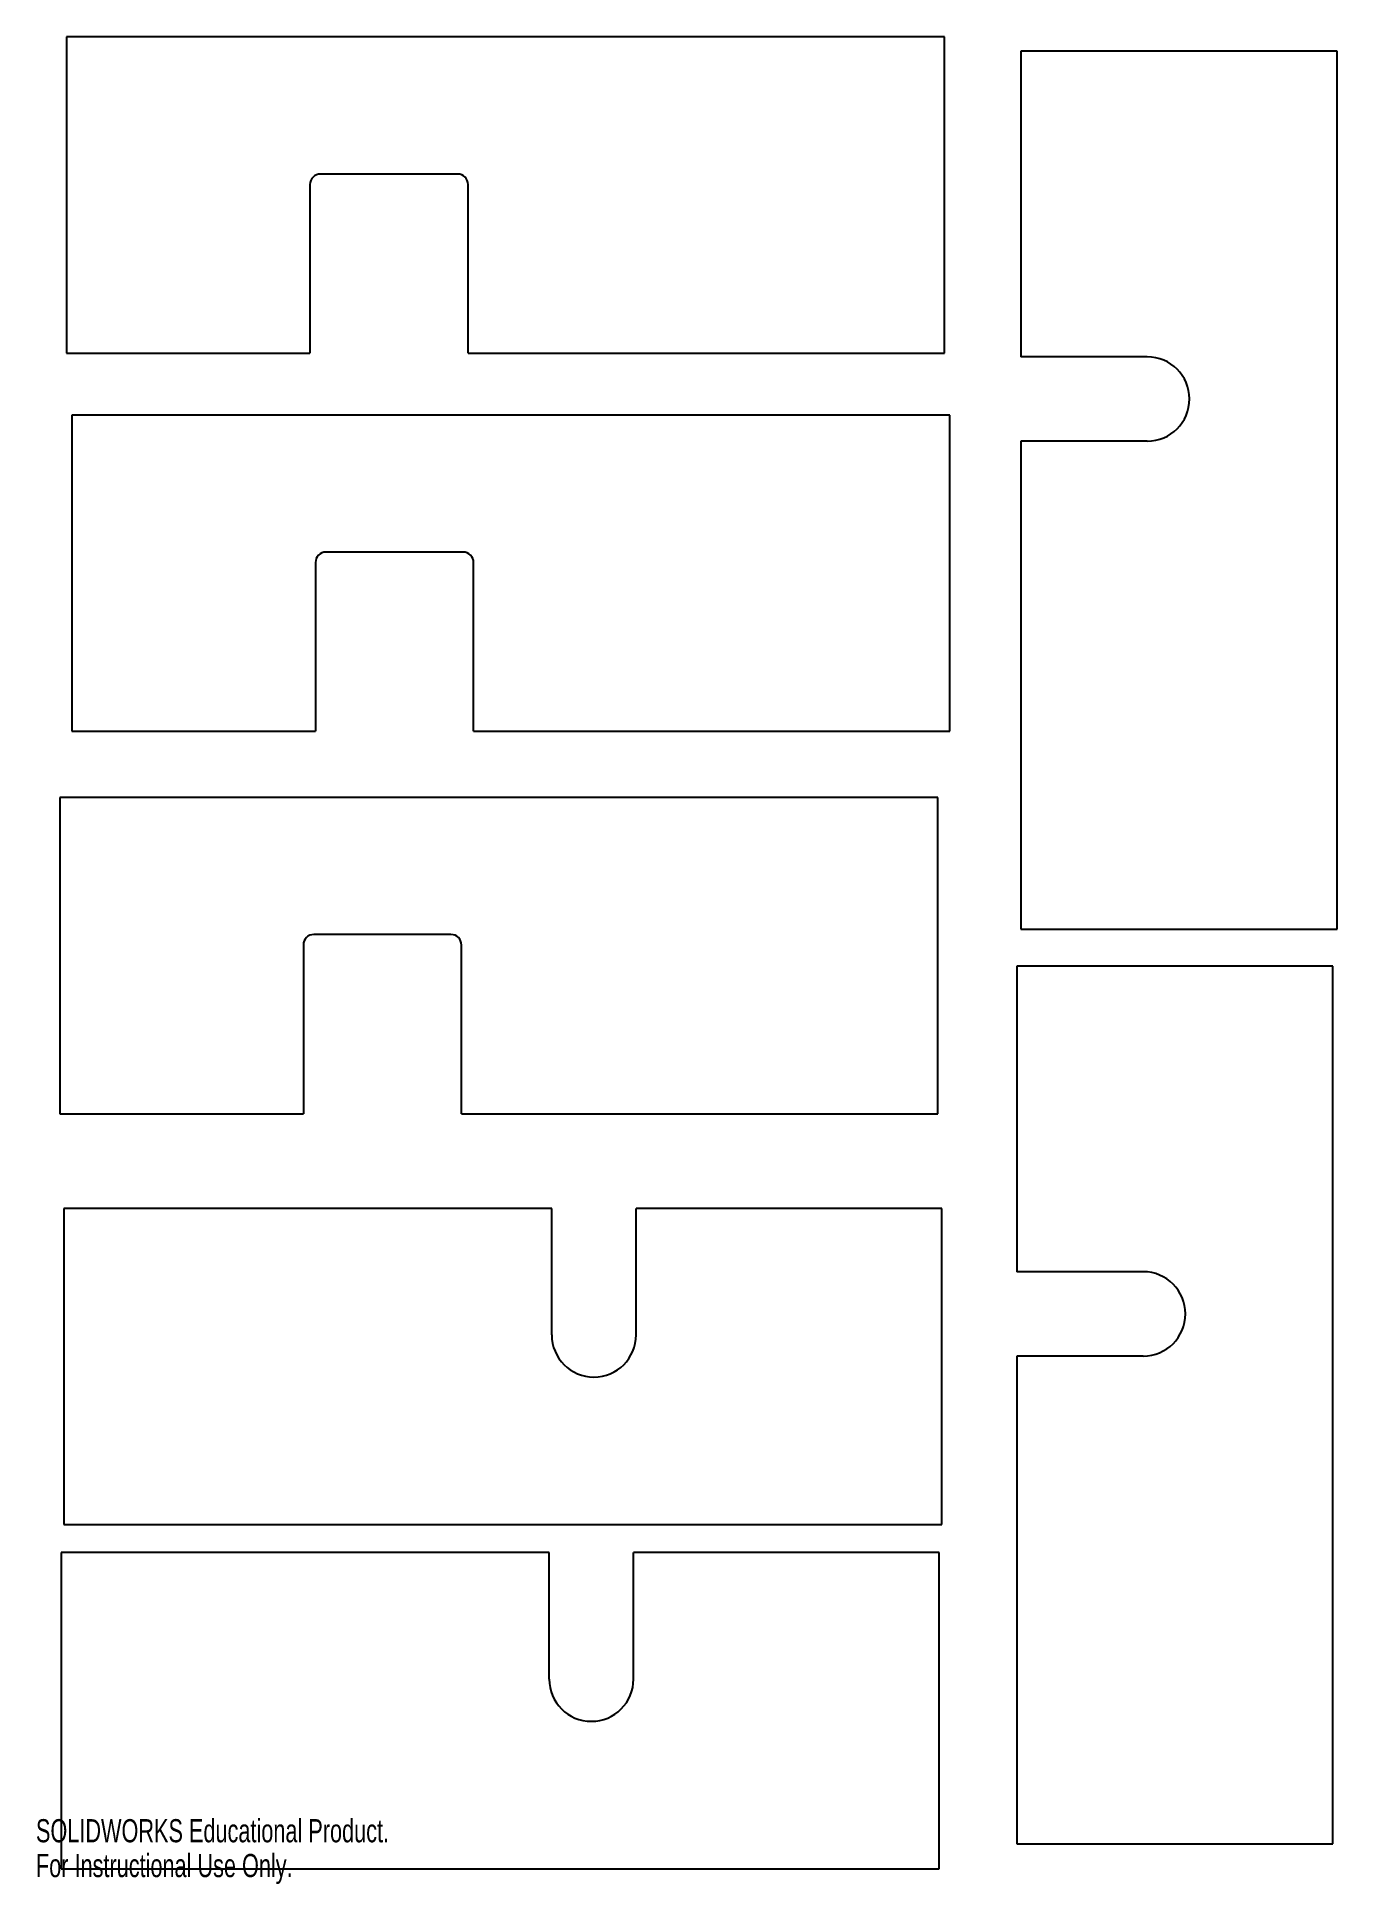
# Model space of a CAD drawing. Header units: millimetres. Extents: x 0 to 123, y 0 to 175.
import ezdxf

# ---------------------------------------------------------------- set-up
doc = ezdxf.new("R2010")
doc.units = ezdxf.units.MM
doc.styles.add('SLDTEXTSTYLE0', font='TXT', dxfattribs={"width": 0.7})

msp = doc.modelspace()

# ---------------------------------------------------------------- linework, layer by layer
at = {"color": 7, "linetype": 'Continuous', "lineweight": 25}
for p, q in [((2.89, 175.19), (2.89, 145.19)), ((86.17, 175.19), (2.89, 175.19)), ((86.17, 145.19), (86.17, 175.19)), ((93.41, 173.85), (93.41, 144.85)), ((123.41, 173.85), (93.41, 173.85)), ((123.41, 90.57), (123.41, 173.85)), ((39.99, 162.19), (26.99, 162.19)), ((25.99, 161.19), (25.99, 145.19)), ((40.99, 145.19), (40.99, 161.19)), ((2.89, 145.19), (25.99, 145.19)), ((40.99, 145.19), (86.17, 145.19)), ((105.41, 144.85), (93.41, 144.85)), ((3.41, 139.33), (3.41, 109.33)), ((86.69, 139.33), (3.41, 139.33)), ((86.69, 109.33), (86.69, 139.33)), ((105.41, 136.85), (93.41, 136.85)), ((93.41, 136.85), (93.41, 90.57)), ((40.51, 126.33), (27.51, 126.33)), ((26.51, 125.33), (26.51, 109.33)), ((41.51, 109.33), (41.51, 125.33)), ((3.41, 109.33), (26.51, 109.33)), ((41.51, 109.33), (86.69, 109.33)), ((2.26, 103.05), (2.26, 73.05)), ((85.54, 103.05), (2.26, 103.05)), ((85.54, 73.05), (85.54, 103.05)), ((39.36, 90.05), (26.36, 90.05)), ((93.41, 90.57), (123.41, 90.57)), ((25.36, 89.05), (25.36, 73.05)), ((40.36, 73.05), (40.36, 89.05)), ((93.02, 87.06), (93.02, 58.06)), ((123.02, 87.06), (93.02, 87.06)), ((123.02, 3.78), (123.02, 87.06)), ((2.26, 73.05), (25.36, 73.05)), ((40.36, 73.05), (85.54, 73.05)), ((2.64, 64.07), (2.64, 34.07)), ((48.92, 64.07), (2.64, 64.07)), ((48.92, 52.07), (48.92, 64.07)), ((56.92, 52.07), (56.92, 64.07)), ((85.92, 64.07), (56.92, 64.07)), ((85.92, 34.07), (85.92, 64.07)), ((105.02, 58.06), (93.02, 58.06)), ((105.02, 50.06), (93.02, 50.06)), ((93.02, 50.06), (93.02, 3.78)), ((2.64, 34.07), (85.92, 34.07)), ((2.4, 31.41), (2.4, 1.41)), ((48.68, 31.41), (2.4, 31.41)), ((48.68, 19.41), (48.68, 31.41)), ((56.68, 19.41), (56.68, 31.41)), ((85.68, 31.41), (56.68, 31.41)), ((85.68, 1.41), (85.68, 31.41)), ((93.02, 3.78), (123.02, 3.78)), ((2.4, 1.41), (85.68, 1.41))]:
    msp.add_line(p, q, dxfattribs=at)
for centre, radius, start, end in [((26.99, 161.19), 1, 90, 180), ((39.99, 161.19), 1, 0, 90), ((105.41, 140.85), 4, 270, 90), ((27.51, 125.33), 1, 90, 180), ((40.51, 125.33), 1, 0, 90), ((26.36, 89.05), 1, 90, 180), ((39.36, 89.05), 1, 0, 90), ((105.02, 54.06), 4, 270, 90), ((52.92, 52.07), 4, 180, 0), ((52.68, 19.41), 4, 180, 0)]:
    msp.add_arc(centre, radius, start, end, dxfattribs=at)

# ---------------------------------------------------------------- texts
at = {"color": 7, "linetype": 'Continuous', "char_height": 2.1971, "attachment_point": 1, "style": 'SLDTEXTSTYLE0'}
for s, insert in [('SOLIDWORKS Educational Product.', (0, 6.13)), ('For Instructional Use Only.', (0, 2.83))]:
    msp.add_mtext(s, dxfattribs=dict(at, insert=insert))

doc.saveas('drawing.dxf')
